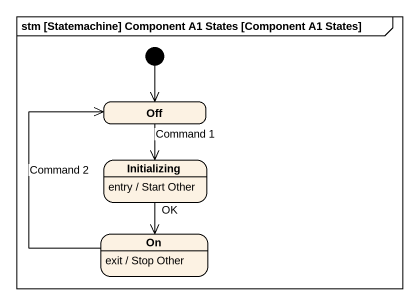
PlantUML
@startuml
mainframe stm [Statemachine] Component A1 States [Component A1 States]
hide empty description
state Off
state Initializing
Initializing : entry / Start Other
state "On" as On_
On_ : exit / Stop Other
[*] --> Off
Off --> Initializing : Command 1
Initializing --> On_ : OK
On_ -up-> Off : Command 2
@enduml
